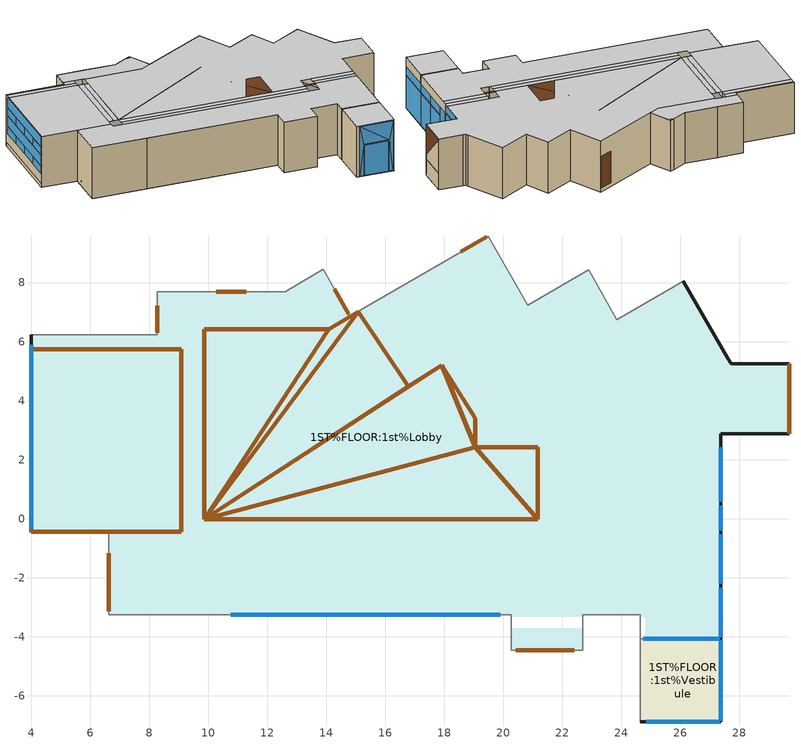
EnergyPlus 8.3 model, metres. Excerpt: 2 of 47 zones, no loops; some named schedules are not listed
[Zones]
1ST%FLOOR:1st%Lobby
 floor to 1st%Plenvm:1st%Plenvm (6): 22.69,-4.45 20.27,-4.45 20.27,-3.71 22.69,-3.71 z0.51
 floor ground (ground_1): 27.37,-4.08 24.8,-4.08 24.8,-3.33 24.64,-3.33 24.64,-3.26 22.69,-3.26 22.69,-3.33 20.27,-3.33 20.27,-3.26 6.63,-3.26 6.63,-0.45 3.99,-0.45 3.99,6.23 8.27,6.23 8.27,7.69 12.6,7.69 13.89,8.45 14.8,6.87 19.49,9.58 20.83,7.24 22.89,8.43 23.85,6.74 26.1,8.04 27.72,5.25 29.69,5.25 29.69,2.87 27.37,2.87 z0.51
 wall outside (extWall_33): 27.37,-4.08 27.37,2.87 z0.51:4.42
 wall outside (35): 27.37,2.87 29.69,2.87 z0.51:4.42
 wall outside (37): 27.94,5.25 27.72,5.25 z0.51:4.42; 29.69,2.87,2.12 29.69,5.25,4.36 29.69,5.25,4.42 29.69,2.87,4.42
 wall outside (39): 27.72,5.25 27.61,5.44 z0.51:4.42
 wall outside (extWall_45): 3.99,6.23,0.51 3.99,6.13,0.51 3.99,6.13,0.77 3.99,-0.39,0.77 3.99,-0.39,0.51 3.99,-0.45,0.51 3.99,-0.45,4.42 3.99,6.23,4.42
 wall to 1ST%FLOOR:1st%Research%Open%NE (22): 3.99,-0.45 6.63,-0.45 6.63,-3.26 z0.51:4.42
 wall ground (37): 29.69,2.87 29.69,5.25 z0.51:1.76; 29.69,5.25 27.94,5.25 z0.51:4.42; 29.69,2.87,1.75 29.69,5.25,1.75 29.69,5.25,4.36 29.69,2.87,2.12
 wall ground (39): 27.61,5.44 26.1,8.04 z0.51:4.42
 wall to 1ST%FLOOR:1st%Electrical%Room (22): 26.1,8.04 23.85,6.74 z0.51:4.42
 wall to 1ST%FLOOR:1st%Electrical%Room (42): 23.85,6.74 22.89,8.43 z0.51:4.42
 wall to 1ST%FLOOR:1st%Elevator%Machine (22): 22.89,8.43 20.83,7.24 z0.51:4.42
 wall to 1ST%FLOOR:1st%Elevator%Machine (42): 20.83,7.24 19.49,9.58 z0.51:4.42
 wall to 1ST%FLOOR:1st%Corridor (44): 19.49,9.58 14.8,6.87 z0.51:4.42
 wall to 1ST%FLOOR:1st%Corridor (22): 14.8,6.87 13.89,8.45 13.61,8.28 z0.51:4.42
 wall to 1ST%FLOOR:1st%Edctn%Strg (22): 13.61,8.28 12.6,7.69 10.21,7.69 z0.51:4.42
 wall to 1ST%FLOOR:1st%Mchncl%Rm%01 (22): 10.21,7.69 8.27,7.69 8.27,6.23 3.99,6.23 z0.51:4.42
 wall ground (extWall_45): 3.99,6.13 3.99,-0.39 z0.51:0.77
 wall to 1ST%FLOOR:1st%Volunteer%Area (22): 6.63,-3.26 10.63,-3.26 z0.51:4.42
 wall to 1ST%FLOOR:1st%Classroom (22): 10.63,-3.26 20.27,-3.26 20.27,-4.45 22.69,-4.45 22.69,-3.26 24.64,-3.26 24.64,-4.08 z0.51:4.42
 wall to 1ST%FLOOR:1st%Vestibule (22): 24.64,-4.08 27.37,-4.08 z0.51:4.42
 window (1002): 27.37,-4.01 27.37,-2.34 z3.12:3.7; 27.37,-2.21 27.37,-0.54 z3.11:3.7
 window (1004): 27.37,-4.01 27.37,-2.34 / 27.37,-2.21 27.37,-0.54 z0.58:2.98
 window (extWin_1003): 27.37,-0.41 27.37,0.44 z0.58:3.7; 27.37,0.57 27.37,2.42 z3.11:3.7; 27.37,0.57 27.37,2.42 z3.83:4.36; 3.99,5.89 3.99,-0.35 z2.19:2.93; 3.99,5.89 3.99,-0.35 z3.63:4.38
 window (1005): 27.37,0.57 27.37,1.43 / 27.37,1.56 27.37,2.42 z0.58:2.98
 window (extWin_1001): 3.99,5.89 3.99,4.39 / 3.99,4.31 3.99,2.81 / 3.99,2.73 3.99,1.23 / 3.99,1.15 3.99,-0.35 z1.56:2.11; 3.99,5.89 3.99,4.39 / 3.99,4.31 3.99,2.81 / 3.99,2.73 3.99,1.23 / 3.99,1.15 3.99,-0.35 z3.01:3.55
 window inside (1006): 10.75,-3.26 19.89,-3.26 z2.95:3.54
 window inside (extWin_1003): 24.74,-4.08 27.33,-4.08 z0.85:4.38
 door inside (25): 6.63,-1.17 6.63,-3.15 / 19.44,9.55 18.56,9.04 / 14.77,6.92 14.26,7.8 / 11.28,7.69 10.27,7.69 / 8.27,7.21 8.27,6.3 z0.81:3.24; 20.42,-4.45 22.4,-4.45 z0.81:2.94
 door inside (7): 4,-0.45 9.08,-0.45 9.08,5.74 4,5.74 z4.42; 19.05,2.42 19.05,3.4 17.91,5.2 z4.42; 21.16,-0.02 21.16,2.42 19.05,2.42 z4.42; 9.85,-0.02 21.16,-0.02 19.05,2.42 z4.42; 9.85,-0.02 19.05,2.42 17.91,5.2 z4.42; 9.85,-0.02 17.91,5.2 16.78,4.48 z4.42; 9.85,-0.02 16.78,4.48 15.08,7.01 z4.42; 9.85,-0.02 15.08,7.01 14.08,6.42 z4.42; 9.85,-0.02 14.08,6.42 9.86,6.42 z4.42
 door (35): 29.69,2.88,4.42 29.69,5.25,4.36 29.69,5.25,4.42; 29.69,2.88,2.13 29.69,5.25,4.36 29.69,2.88,4.42
 ceiling to 2nd%Plenvm:2nd%Plenvm%False (5): 6.63,-3.26 20.27,-3.26 20.27,-4.45 22.69,-4.45 22.69,-3.26 24.64,-3.26 24.64,-4.08 27.37,-4.08 27.37,0.12 24.31,0.12 24.31,-0.79 9.08,-0.79 9.08,-0.45 6.63,-0.45 z4.42; 24.31,0.12 27.37,0.12 27.37,0.51 24.31,0.51 z4.42; 23.92,-0.02 24.31,-0.02 24.31,0.12 23.92,0.12 z4.42; 9.85,-0.79 23.53,-0.79 23.53,-0.41 9.85,-0.41 z4.42
 ceiling to 2nd%Plenvm:2nd%Plenvm%North (5): 3.99,-0.45 9.08,-0.45 9.08,5.74 3.99,5.74 z4.42; 9.08,-0.02 9.47,-0.02 9.47,5.74 9.08,5.74 z4.42; 3.99,5.74 9.08,5.74 9.08,6.13 3.99,6.13 z4.42
 ceiling to 2ND%FLOOR%NORTH:2nd%Lobby (5): 9.85,-0.02 23.53,-0.02 23.53,0.89 27.37,0.89 27.37,2.87 29.69,2.87 29.69,5.25 27.72,5.25 26.1,8.04 23.85,6.74 22.89,8.43 20.83,7.24 19.49,9.57 14.08,6.43 9.85,6.43 z4.42; 23.53,-0.02 23.92,-0.02 23.92,0.12 23.53,0.12 z4.42; 24.31,0.51 27.37,0.51 27.37,0.89 24.31,0.89 z4.42; 9.47,-0.02 9.85,-0.02 9.85,5.74 9.47,5.74 z4.42; 9.85,-0.41 23.53,-0.41 23.53,-0.02 9.85,-0.02 z4.42
 ceiling to 2ND%FLOOR%NORTH:2nd%Corridor (9): 8.27,6.52 9.85,6.52 9.85,6.43 14.08,6.43 19.49,9.57 19.49,9.58 14.8,6.87 13.98,8.3 13.89,8.25 13.56,8.25 12.6,7.69 8.27,7.69 z4.42; 7.57,6.13 9.08,6.13 9.08,6.52 8.27,6.52 8.27,6.23 7.57,6.23 z4.42
 ceiling to 2ND%FLOOR%NORTH:2nd%Conference%03 (9): 3.99,6.13 7.57,6.13 7.57,6.23 3.99,6.23 z4.42
1ST%FLOOR:1st%Vestibule
 floor outside (27): 24.8,-6.89 24.64,-6.89 24.64,-4.08 24.8,-4.08 z0.51
 floor ground (ground_1): 27.37,-6.89 24.8,-6.89 24.8,-4.08 27.37,-4.08 z0.51
 wall outside (extWall_33): 27.37,-6.89 27.37,-4.08 z0.51:4.42
 wall outside (extWall_15): 24.64,-6.89 27.37,-6.89 z0.51:4.42
 wall to 1ST%FLOOR:1st%Classroom (52): 24.64,-4.08 24.64,-6.89 z0.51:4.42
 window (extWin_1003): 27.37,-6.85 27.37,-4.12 z3.09:3.72; 27.37,-6.85 27.37,-4.12 z0.55:3.01; 27.33,-6.89,0.55 27.33,-6.89,4.38 27.04,-6.89,2.97; 24.85,-6.89,4.38 27.04,-6.89,2.97 27.33,-6.89,4.38; 25.14,-6.89,2.97 27.04,-6.89,2.97 24.85,-6.89,4.38; 24.85,-6.89,0.55 25.14,-6.89,2.97 24.85,-6.89,4.38; 24.85,-6.89,0.55 25.14,-6.89,0.55 25.14,-6.89,2.97; 27.04,-6.89,0.55 27.33,-6.89,0.55 27.04,-6.89,2.97
 window (1005): 25.23,-6.89 26.95,-6.89 z0.55:2.89
 ceiling to 2nd%Plenvm:2nd%Plenvm%False (5): 24.64,-6.89 27.37,-6.89 27.37,-4.08 24.64,-4.08 z4.42
[Building]
Building: North Axis {deg}=0; Terrain=Suburbs; Loads Convergence Tolerance Value=0.4; Temperature Convergence Tolerance Value {deltaC}=0.4; Solar Distribution=FullExterior; Maximum Number of Warmup Days=25; Minimum Number of Warmup Days=6
[Site:Location]
Phipps_CSL_Building: Latitude {deg}=40.5; Longitude {deg}=-80.22; Time Zone {hr}=-5; Elevation {m}=373
[SizingPeriod:DesignDay] Day of Month=15; Dry-Bulb Temperature Range Modifier Type=DefaultMultipliers; Humidity Condition Type=Wetbulb; Barometric Pressure {Pa}=96923.6; Wind Direction {deg}=0; Rain Indicator=No; Snow Indicator=No; Solar Model Indicator=ASHRAEClearSky; ASHRAE Clear Sky Optical Depth for Beam Irradiance (taub)=0; ASHRAE Clear Sky Optical Depth for Diffuse Irradiance (taud)=0
Name | Month | Day Type | Maximum Dry-Bulb Temperature {C} | Daily Dry-Bulb Temperature Range {deltaC} | Wetbulb or DewPoint at Maximum Dry-Bulb {C} | Wind Speed {m/s} | Daylight Saving Time Indicator | Sky Clearness
Summer Design Day in Phipps_CSL_Building | 7 | SummerDesignDay | 31.7 | 10.5 | 22.5 | 0 | Yes | 0.98
Winter Design Day in Phipps_CSL_Building | 1 | WinterDesignDay | -16.8 | 0 | -16.8 | 12.7 | No | 0
[Site:GroundTemperature:BuildingSurface]
14, 14, 14, 14, 14, 14, 14, 14, 14, 14, 14, 14
[Site:GroundTemperature:Deep]
14.89, 14.89, 14.89, 14.89, 14.89, 14.89, 14.89, 14.89, 14.89, 14.89, 14.89, 14.89
[Site:GroundReflectance]
0.2, 0.2, 0.2, 0.2, 0.2, 0.2, 0.2, 0.2, 0.2, 0.2, 0.2, 0.2
[Site:GroundReflectance:SnowModifier]
1, 1
[Material] Thermal Absorptance=0.9
Name | Roughness | Thickness {m} | Conductivity {W/m-K} | Density {kg/m3} | Specific Heat {J/kg-K} | Solar Absorptance | Visible Absorptance
1_1_10012 | Rough | 0.058 | 0.03 | 43 | 1210 | 0.7 | 0.7
1_2_10007 | Rough | 0.1016 | 1.311 | 2240 | 836.8 | 0.7 | 0.7
3_2_10013 | Rough | 0.0381 | 0.38 | 1200 | 1000 | 0.7 | 0.7
5_1_10007 | Rough | 0.1397 | 1.311 | 2240 | 836.8 | 0.7 | 0.7
7_1_400 | Rough | 0.2 | 0.1 | 12 | 840 | 0.7 | 0.7
11_1_10005 | Rough | 0.5 | 0.36 | 1840 | 840 | 0.29 | 0.29
11_2_10006 | MediumRough | 0.0508 | 0.049 | 265 | 836.8 | 0.7 | 0.7
11_3_10007 | Rough | 0.0762 | 1.311 | 2240 | 836.8 | 0.7 | 0.7
11_4_10006 | MediumRough | 0.0254 | 0.049 | 265 | 836.8 | 0.7 | 0.7
11_5_10007 | Rough | 0.2032 | 1.311 | 2240 | 836.8 | 0.7 | 0.7
13_3_10007 | Rough | 0.3048 | 1.311 | 2240 | 836.8 | 0.7 | 0.7
13_5_10001 | Smooth | 0.0159 | 0.16 | 784.9 | 830 | 0.92 | 0.92
15_1_10011 | Rough | 0.019 | 0.504 | 1920 | 1000 | 0.6 | 0.6
15_3_10006 | MediumRough | 0.0787 | 0.049 | 265 | 836.8 | 0.7 | 0.7
15_4_10008 | Smooth | 0.0159 | 0.14 | 784.9 | 830 | 0.92 | 0.92
15_5_10009 | MediumRough | 0.2032 | 0.039 | 48.1 | 1380 | 0.7 | 0.7
21_2_10002 | Rough | 0.0762 | 0.063 | 240 | 1260 | 0.6 | 0.6
23_2_10002 | Rough | 0.1524 | 0.063 | 240 | 1260 | 0.6 | 0.6
25_1_108 | Rough | 0.035 | 0.19 | 700 | 2390 | 0.5 | 0.5
27_1_5 | Rough | 0.105 | 0.84 | 1700 | 800 | 0.7 | 0.7
27_2_103 | Rough | 0.1182 | 0.034 | 35 | 1400 | 0.6 | 0.6
27_3_11 | Rough | 0.1 | 0.51 | 1400 | 1000 | 0.6 | 0.6
27_4_66 | Rough | 0.013 | 0.4 | 1000 | 1000 | 0.5 | 0.5
51_1_10017 | Rough | 0.0254 | 0.14 | 650 | 2000 | 0.7 | 0.7
51_2_10012 | Rough | 0.0762 | 0.03 | 43 | 1210 | 0.7 | 0.7
51_3_10001 | Smooth | 0.015 | 0.16 | 784.9 | 830 | 0.92 | 0.92
51_5_10009 | MediumRough | 0.101 | 0.039 | 48.1 | 1380 | 0.7 | 0.7
51_6_10007 | Rough | 0.139 | 1.311 | 2240 | 836.8 | 0.7 | 0.7
[Material:NoMass] Roughness=Rough; Thermal Absorptance=0.9; Solar Absorptance=0.7; Visible Absorptance=0.7
Name | Thermal Resistance {m2-K/W}
9_RVAL_1 | 0.009
15_RVAL_2; 42_RVAL_2; 52_RVAL_3 | 0.15
45_RVAL_4 | 0.18
[WindowMaterial:Glazing] Optical Data Type=SpectralAverage; Infrared Transmittance at Normal Incidence=0; Dirt Correction Factor for Solar and Visible Transmittance=1
Name | Thickness {m} | Solar Transmittance at Normal Incidence | Front Side Solar Reflectance at Normal Incidence | Back Side Solar Reflectance at Normal Incidence | Visible Transmittance at Normal Incidence | Front Side Visible Reflectance at Normal Incidence | Back Side Visible Reflectance at Normal Incidence | Front Side Infrared Hemispherical Emissivity | Back Side Infrared Hemispherical Emissivity | Conductivity {W/m-K}
2 | 0.003 | 0.837 | 0.075 | 0.075 | 0.898 | 0.081 | 0.081 | 0.84 | 0.84 | 0.9
40 | 0.003 | 0.63 | 0.19 | 0.22 | 0.85 | 0.056 | 0.079 | 0.84 | 0.1 | 0.9
49 | 0.00051 | 0.656 | 0.249 | 0.227 | 0.868 | 0.064 | 0.06 | 0.136 | 0.72 | 0.14
[WindowMaterial:Gas]
Name | Gas Type | Thickness {m}
1002 | Air | 0.013
1005 | Krypton | 0.003
1007 | Krypton | 0.008
1024 | Krypton | 0.02
[Construction]
ground_1: 1_1_10012, 1_2_10007
5; 6: 5_1_10007
7: 7_1_400
9: 9_RVAL_1, 3_2_10013
extWall_15: 15_1_10011, 15_RVAL_2, 15_3_10006, 15_4_10008, 15_5_10009, 13_5_10001
22: 13_5_10001, 21_2_10002, 13_5_10001
25: 25_1_108
27: 27_1_5, 27_2_103, 27_3_11, 27_4_66
extWall_33: 13_3_10007, 21_2_10002, 13_5_10001
35: 13_3_10007
37: 11_1_10005, 11_2_10006, 13_3_10007
39: 11_1_10005, 11_2_10006, 13_3_10007, 21_2_10002, 13_5_10001
42: 13_5_10001, 42_RVAL_2, 21_2_10002, 13_5_10001
44: 13_3_10007, 13_5_10001, 23_2_10002, 13_5_10001
extWall_45: 11_3_10007, 11_4_10006, 11_5_10007, 45_RVAL_4, 13_5_10001
52: 51_6_10007, 51_5_10009, 52_RVAL_3, 51_3_10001, 51_2_10012, 51_1_10017
extWin_1001; 1002; 1005: 2, 1007, 49, 1005, 49, 1007, 2
extWin_1003; 1004; 1006: 40, 1024, 2
[WindowProperty:FrameAndDivider] Frame Outside Projection {m}=0; Frame Inside Projection {m}=0; Frame Conductance {W/m2-K}=9.5; Ratio of Frame-Edge Glass Conductance to Center-Of-Glass Conductance=1; Frame Solar Absorptance=0.5; Frame Visible Absorptance=0.5; Frame Thermal Hemispherical Emissivity=0.9; Divider Type=DividedLite; Divider Width {m}=0; Number of Horizontal Dividers=0; Number of Vertical Dividers=0; Divider Outside Projection {m}=0; Divider Inside Projection {m}=0; Divider Conductance {W/m2-K}=0; Ratio of Divider-Edge Glass Conductance to Center-Of-Glass Conductance=1; Divider Solar Absorptance=0; Divider Visible Absorptance=0; Divider Thermal Hemispherical Emissivity=0.9; Outside Reveal Solar Absorptance=0.5; Inside Sill Depth {m}=0; Inside Sill Solar Absorptance=0.5; Inside Reveal Depth {m}=0; Inside Reveal Solar Absorptance=0.5
Name | Frame Width {m}
5 | 0.0635
6 | 0.0625
[Zone] Type=1; Multiplier=1; Ceiling Height {m}=Autocalculate; Floor Area {m2}=autocalculate; Zone Inside Convection Algorithm=TARP
Name | Volume {m3}
1ST%FLOOR:1st%Lobby | 959.252
1ST%FLOOR:1st%Vestibule | 28.6801
[People] Number of People Schedule=alwaysZero; Number of People Calculation Method=People; Fraction Radiant=0.3; Sensible Heat Fraction=AUTOCALCULATE; Activity Level Schedule=Activity Schedule; Carbon Dioxide Generation Rate {m3/s-W}=3.82E-8; Enable ASHRAE 55 Comfort Warnings=No; Mean Radiant Temperature Calculation Type=ZoneAveraged; Work Efficiency Schedule=Work efficiency; Clothing Insulation Calculation Method=ClothingInsulationSchedule; Clothing Insulation Schedule=Clothing Schedule; Air Velocity Schedule=AirVelocitySchedule
Name | Zone or ZoneList | Number of People
People 1ST%FLOOR:1st%Lobby | 1ST%FLOOR:1st%Lobby | 12.7825
People 1ST%FLOOR:1st%Vestibule | 1ST%FLOOR:1st%Vestibule | 0.38489
[Lights] Schedule=pythonInteriorLighting; Design Level Calculation Method=Watts/Area; Return Air Fraction=0; Fraction Radiant=0.42; Fraction Visible=0.18; Fraction Replaceable=1
Name | Zone or ZoneList | Lighting Level {W} | Watts per Zone Floor Area {W/m2}
1ST%FLOOR:1st%Lobby General lighting | 1ST%FLOOR:1st%Lobby | 3579.1 | 5.203
1ST%FLOOR:1st%Vestibule General lighting | 1ST%FLOOR:1st%Vestibule | 38.489 | 2.723
[Daylighting:Controls] Total Daylighting Reference Points=1; Z-Coordinate of First Reference Point {m}=1.311; Z-Coordinate of Second Reference Point {m}=0.8; Fraction of Zone Controlled by First Reference Point=1; Fraction of Zone Controlled by Second Reference Point=0; Illuminance Setpoint at First Reference Point {lux}=100; Illuminance Setpoint at Second Reference Point {lux}=300; Lighting Control Type=1; Glare Calculation Azimuth Angle of View Direction Clockwise from Zone y-Axis {deg}=0; Maximum Allowable Discomfort Glare Index=22; Minimum Input Power Fraction for Continuous Dimming Control=0.1; Minimum Light Output Fraction for Continuous Dimming Control=0.1; Number of Stepped Control Steps=0; Probability Lighting will be Reset When Needed in Manual Stepped Control=1
Name | X-Coordinate of First Reference Point {m} | Y-Coordinate of First Reference Point {m}
1ST%FLOOR:1st%Lobby | 19.882 | 4.295
1ST%FLOOR:1st%Vestibule | 26.506 | -4.986
[ZoneInfiltration:DesignFlowRate] Schedule=On; Design Flow Rate Calculation Method=Flow/zone; Constant Term Coefficient=1; Temperature Term Coefficient=0; Velocity Term Coefficient=0; Velocity Squared Term Coefficient=0
Name | Zone or ZoneList | Design Flow Rate {m3/s}
1ST%FLOOR:1st%Lobby Infiltration | 1ST%FLOOR:1st%Lobby | 0.079938
1ST%FLOOR:1st%Vestibule Infiltration | 1ST%FLOOR:1st%Vestibule | 0.00239
[Exterior:Lights]
Exterior Facade Lighting: Schedule=calibratedExteriorLighting; Design Level {W}=2560; Control Option=ScheduleNameOnly
[Exterior:FuelEquipment]
ExteriorEquipment: Fuel Use Type=Electricity; Schedule=calibratedExteriorEquipment; Design Level {W}=1134.8
[DesignSpecification:OutdoorAir]
OA_DesignSpec: Outdoor Air Method=AirChanges/Hour; Outdoor Air Flow Air Changes per Hour=1; Outdoor Air Flow Rate Fraction Schedule=OAFrac Schedule
[DesignSpecification:ZoneAirDistribution]
SZ DZAD 1ST%FLOOR:1st%Vestibule: Zone Air Distribution Effectiveness in Cooling Mode=1; Zone Air Distribution Effectiveness in Heating Mode=1
[Sizing:Zone]
1ST%FLOOR:1st%Vestibule: Zone Cooling Design Supply Air Temperature Input Method=SupplyAirTemperature; Zone Cooling Design Supply Air Temperature {C}=14; Zone Heating Design Supply Air Temperature Input Method=SupplyAirTemperature; Zone Heating Design Supply Air Temperature {C}=40; Zone Cooling Design Supply Air Humidity Ratio {kgWater/kgDryAir}=0.008; Zone Heating Design Supply Air Humidity Ratio {kgWater/kgDryAir}=0.008; Design Specification Outdoor Air Object=OA_DesignSpec; Cooling Design Air Flow Method=DesignDay; Cooling Design Air Flow Rate {m3/s}=0; Cooling Minimum Air Flow per Zone Floor Area {m3/s-m2}=0.000762; Cooling Minimum Air Flow {m3/s}=0; Cooling Minimum Air Flow Fraction=0; Heating Design Air Flow Method=DesignDay; Heating Design Air Flow Rate {m3/s}=0; Heating Maximum Air Flow per Zone Floor Area {m3/s-m2}=0.002032; Heating Maximum Air Flow {m3/s}=0.141576; Heating Maximum Air Flow Fraction=0; Design Specification Zone Air Distribution Object=SZ DZAD 1ST%FLOOR:1st%Vestibule
[Schedule:Compact]
On: Through: 12/31, For: AllDays, Until: 24:00, 1
alwaysZero: Through: 12/31, For: AllDays, Until: 24:00, 0
pythonInteriorLighting: Through: 4/1, For: Weekdays SummerDesignDay WinterDesignDay, Until: 09:00, .03125, Until: 15:00, .6, Until: 19:00, .4, Until: 23:00, .2, Until: 24:00, .14, For: AllOtherDays, Until: 09:00, .03125, Until: 16:00, .45, Until: 19:00, .4, Until: 23:00, .35, Until: 24:00, .2, Through: 9/30, For: Weekdays SummerDesignDay, Until: 08:00, .03125, Until: 09:00, .4, Until: 19:00, .9, Until: 21:00, .45, Until: 22:00, .45, Until: 23:00, .368, Until: 24:00, .09375, For: AllOtherDays, Until: 09:00, .03125, Until: 16:00, .6, Until: 19:00, .2, Until: 23:00, .12, Until: 24:00, .11, Through: 12/31, For: Weekdays SummerDesignDay WinterDesignDay, Until: 09:00, .03125, Until: 15:00, .6, Until: 19:00, .4, Until: 23:00, .2, Until: 24:00, .14, For: AllOtherDays, Until: 09:00, .03125, Until: 16:00, .45, Until: 19:00, .4, Until: 23:00, .35, Until: 24:00, .2
calibratedExteriorEquipment: Through: 3/1, For: Alldays, Until: 01:00, 0, Until: 17:00, .058566, Until: 24:00, .098586, Through: 5/1, For: Alldays, Until: 01:00, 0, Until: 17:00, .131516, Until: 24:00, .236985, Through: 6/1, For: Alldays, Until: 01:00, 0, Until: 17:00, .153093, Until: 24:00, .255154, Through: 7/1, For: Alldays, Until: 01:00, 0, Until: 17:00, .096582, Until: 24:00, .16097, Through: 8/1, For: Alldays, Until: 01:00, 0, Until: 17:00, .357559, Until: 24:00, .595931, Through: 9/1, For: Alldays, Until: 01:00, 0, Until: 17:00, .206521, Until: 24:00, .344202, Through: 10/1, For: Alldays, Until: 01:00, 0, Until: 17:00, .377081, Until: 24:00, .628468, Through: 11/1, For: Alldays, Until: 01:00, 0, Until: 17:00, .488047, Until: 24:00, .813412, Through: 12/1, For: Alldays, Until: 01:00, 0, Until: 17:00, .422289, Until: 24:00, .703815, Through: 12/31, For: Alldays, Until: 01:00, 0, Until: 17:00, .313378, Until: 24:00, .522296
calibratedExteriorLighting: Through: 2/1, For: Alldays, Until: 09:00, .143997, Until: 18:00, 0, Until: 19:00, .882763, Until: 23:00, .845141, Until: 24:00, .444511, Through: 3/1, For: Alldays, Until: 09:00, .119946, Until: 18:00, 0, Until: 19:00, .73532, Until: 23:00, .703982, Until: 24:00, .370268, Through: 4/1, For: Alldays, Until: 09:00, .105, Until: 18:00, 0, Until: 19:00, .646, Until: 23:00, .619, Until: 24:00, .326, Through: 5/1, For: Alldays, Until: 09:00, .083, Until: 18:00, 0, Until: 19:00, .508, Until: 23:00, .487, Until: 24:00, .256, Through: 6/1, For: Alldays, Until: 09:00, .072, Until: 18:00, 0, Until: 19:00, .444, Until: 23:00, .425, Until: 24:00, .224, Through: 7/1, For: Alldays, Until: 09:00, .055, Until: 18:00, 0, Until: 19:00, .336, Until: 23:00, .322, Until: 24:00, .169, Through: 8/1, For: Alldays, Until: 09:00, .058, Until: 18:00, 0, Until: 19:00, .355, Until: 23:00, .34, Until: 24:00, .179, Through: 9/1, For: Alldays, Until: 09:00, .078, Until: 18:00, 0, Until: 19:00, .476, Until: 23:00, .456, Until: 24:00, .24, Through: 10/1, For: Alldays, Until: 09:00, .107, Until: 18:00, 0, Until: 19:00, .658, Until: 23:00, .63, Until: 24:00, .331, Through: 11/1, For: Alldays, Until: 09:00, .101, Until: 18:00, 0, Until: 19:00, .622, Until: 23:00, .595, Until: 24:00, .313, Through: 12/1, For: Alldays, Until: 09:00, .124, Until: 18:00, 0, Until: 19:00, .76, Until: 23:00, .728, Until: 24:00, .383, Through: 12/31, For: Alldays, Until: 09:00, 0.136905, Until: 18:00, 0, Until: 19:00, 0.839286, Until: 23:00, 0.803517, Until: 24:00, .422619
ACTIVITY SCHEDULE: Through: 12/31, For: AllDays, Until: 24:00, 126
Clothing SCHEDULE: Through: 4/30, For: AllDays, Until: 24:00, 0.8, Through: 9/30, For: AllDays, Until: 24:00, 0.5, Through: 12/31, For: AllDays, Until: 24:00, 0.8
OAFrac Schedule: Through: 12/31, For: AllDays, Until: 24:00, 0.5
